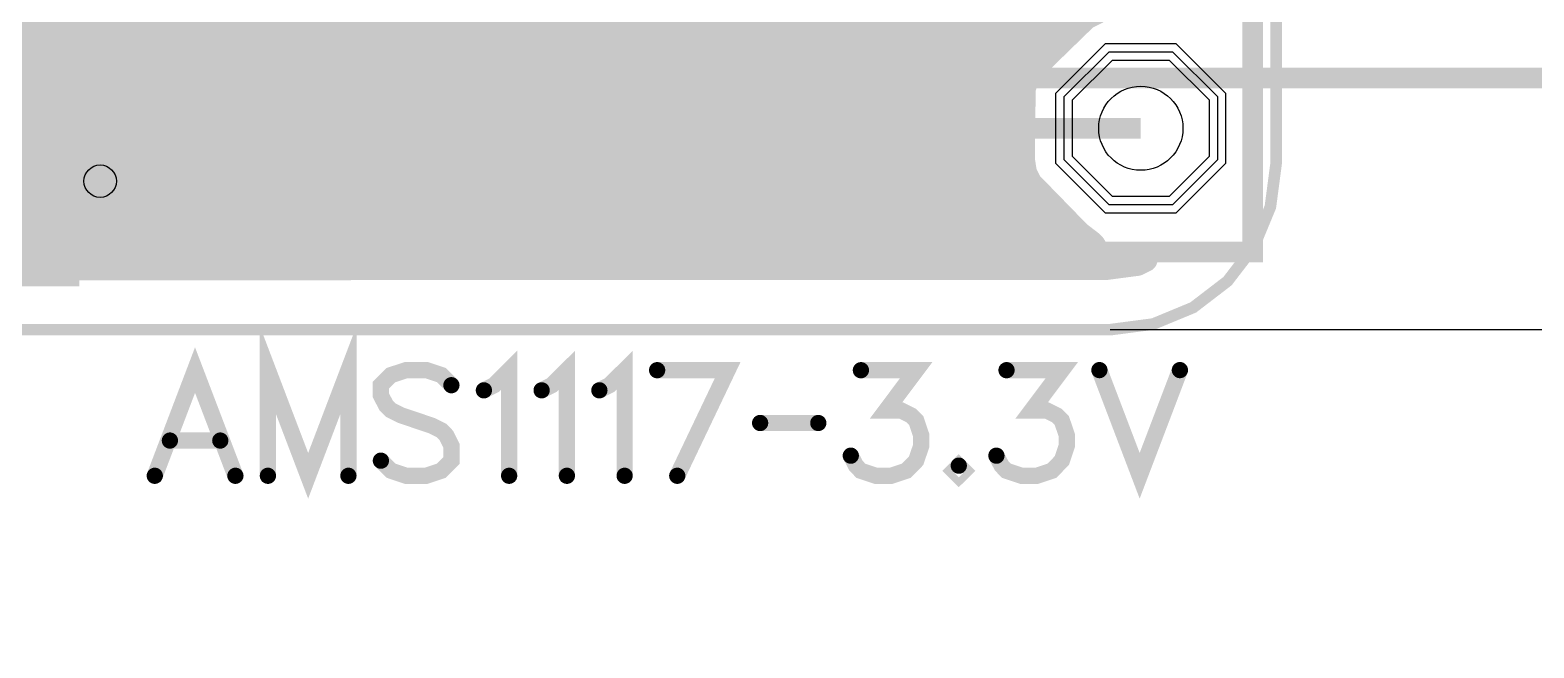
# Model space of a CAD drawing. Extents: x -121 to 151, y -197 to 34.
# Drawn here: x 20.96 to 39.11, y -3.84 to 3.62 of the extents above; entities that cross this region are included whole.
import ezdxf

# ---------------------------------------------------------------- set-up
doc = ezdxf.new("R2010")
doc.units = 0
for name, color, linetype in [('Board_Outline', 13, 'CONTINUOUS'), ('Bottom', 6, 'CONTINUOUS'), ('Bottom_Mask', 10, 'CONTINUOUS'), ('Bottom_Paste', 9, 'CONTINUOUS'), ('Bottom_Silk', 11, 'CONTINUOUS'), ('Drill_Bottom', 8, 'CONTINUOUS'), ('Drill_Top', 7, 'CONTINUOUS'), ('Top', 5, 'CONTINUOUS'), ('Top_Assy', 1, 'CONTINUOUS'), ('Top_Dimension', 14, 'CONTINUOUS'), ('Top_Mask', 3, 'CONTINUOUS'), ('Top_Paste', 4, 'CONTINUOUS'), ('Top_Silk', 2, 'CONTINUOUS')]:
    doc.layers.add(name, color=color, linetype=linetype)

msp = doc.modelspace()

# ---------------------------------------------------------------- linework, layer by layer
at = {"layer": 'Board_Outline', "linetype": 'CONTINUOUS', "const_width": 0.14}
msp.add_lwpolyline([(34, 26), (34.5177, 25.9319), (35.0001, 25.7322), (35.4143, 25.4143), (35.7322, 25.0001), (35.932, 24.5177), (36, 24), (36, 2), (35.9319, 1.4823), (35.7322, 0.9999), (35.4143, 0.5857), (35.0001, 0.2678), (34.5177, 0.0681), (34, 0), (2, 0)], dxfattribs=at)
at = {"layer": 'Bottom', "linetype": 'CONTINUOUS'}
for points, const_width in [([(32.9683, 3.2905), (33.6072, 3.9125)], 0.635), ([(33.6072, 3.9125), (33.7777, 3.996)], 0.635), ([(9.2013, 3.6058), (33.2241, 3.6058)], 0.635), ([(32.8448, 3.1205), (32.9683, 3.2905)], 0.635), ([(9.8363, 2.9742), (32.728, 2.9742)], 0.635), ([(32.7832, 2.9409), (32.8448, 3.1205)], 0.635), ([(32.7712, 2.0493), (32.7832, 2.9409)], 0.635), ([(16.7816, 2.3425), (32.7082, 2.3425)], 0.635), ([(32.7718, 2.432), (34.368, 2.432)], 0.25), ([(32.804, 1.8417), (32.7712, 2.0493)], 0.635), ([(17.1487, 1.7108), (32.7975, 1.7108)], 0.635), ([(32.8875, 1.6712), (32.804, 1.8417)], 0.635), ([(33.5095, 1.0323), (32.8875, 1.6712)], 0.635), ([(17.109, 1.0792), (33.4027, 1.0792)], 0.635), ([(33.6603, 0.9175), (33.5095, 1.0323)], 0.635), ([(16.9607, 0.913), (33.4718, 0.9175)], 0.635), ([(33.4718, 0.9175), (33.6603, 0.9175)], 0.635)]:
    msp.add_lwpolyline(points, dxfattribs=dict(at, const_width=const_width))
at = {"layer": 'Bottom', "linetype": 'CONTINUOUS', "const_width": 0.3175}
for points in [[(33.4484, 3.9125, 1), (33.766, 3.9125, 1), (33.4484, 3.9125, 1)], [(33.4484, 3.9125, 1), (33.766, 3.9125, 1), (33.4484, 3.9125, 1)], [(32.8096, 3.2905, 1), (33.1271, 3.2905, 1), (32.8096, 3.2905, 1)], [(32.8096, 3.2905, 1), (33.1271, 3.2905, 1), (32.8096, 3.2905, 1)], [(32.686, 3.1205, 1), (33.0035, 3.1205, 1), (32.686, 3.1205, 1)], [(32.686, 3.1205, 1), (33.0035, 3.1205, 1), (32.686, 3.1205, 1)], [(32.6244, 2.9409, 1), (32.9419, 2.9409, 1), (32.6244, 2.9409, 1)], [(32.6244, 2.9409, 1), (32.9419, 2.9409, 1), (32.6244, 2.9409, 1)], [(32.6125, 2.0493, 1), (32.93, 2.0493, 1), (32.6125, 2.0493, 1)], [(32.6125, 2.0493, 1), (32.93, 2.0493, 1), (32.6125, 2.0493, 1)], [(32.6453, 1.8417, 1), (32.9628, 1.8417, 1), (32.6453, 1.8417, 1)], [(32.6453, 1.8417, 1), (32.9628, 1.8417, 1), (32.6453, 1.8417, 1)], [(32.7288, 1.6712, 1), (33.0463, 1.6712, 1), (32.7288, 1.6712, 1)], [(32.7288, 1.6712, 1), (33.0463, 1.6712, 1), (32.7288, 1.6712, 1)], [(33.3508, 1.0323, 1), (33.6683, 1.0323, 1), (33.3508, 1.0323, 1)], [(33.3508, 1.0323, 1), (33.6683, 1.0323, 1), (33.3508, 1.0323, 1)], [(33.313, 0.9175, 1), (33.6305, 0.9175, 1), (33.313, 0.9175, 1)], [(33.313, 0.9175, 1), (33.6305, 0.9175, 1), (33.313, 0.9175, 1)], [(33.5015, 0.9175, 1), (33.819, 0.9175, 1), (33.5015, 0.9175, 1)], [(33.5015, 0.9175, 1), (33.819, 0.9175, 1), (33.5015, 0.9175, 1)]]:
    msp.add_lwpolyline(points, format="xyb", dxfattribs=at)
at = {"layer": 'Bottom', "linetype": 'CONTINUOUS'}
msp.add_lwpolyline([(35.2919, 2.8147), (35.2919, 2.0493), (34.7507, 1.5081), (33.9853, 1.5081), (33.4441, 2.0493), (33.4441, 2.8147), (33.9853, 3.3559), (34.7507, 3.3559), (35.2919, 2.8147)], dxfattribs=at)
at = {"layer": 'Bottom_Mask', "linetype": 'CONTINUOUS'}
msp.add_lwpolyline([(35.3919, 2.8561), (35.3919, 2.0079), (34.7921, 1.4081), (33.9439, 1.4081), (33.3441, 2.0079), (33.3441, 2.8561), (33.9439, 3.4559), (34.7921, 3.4559), (35.3919, 2.8561)], dxfattribs=at)
at = {"layer": 'Bottom_Paste', "linetype": 'CONTINUOUS'}
msp.add_lwpolyline([(35.1919, 2.7733), (35.1919, 2.0907), (34.7093, 1.6081), (34.0267, 1.6081), (33.5441, 2.0907), (33.5441, 2.7733), (34.0267, 3.2559), (34.7093, 3.2559), (35.1919, 2.7733)], dxfattribs=at)
at = {"layer": 'Bottom_Silk', "linetype": 'CONTINUOUS', "const_width": 0.3922}
msp.add_lwpolyline([(31.5471, 3.1946), (31.5471, 1.7907)], dxfattribs=at)
at = {"layer": 'Bottom_Silk', "linetype": 'CONTINUOUS', "const_width": 0.1961}
for points in [[(31.4491, 3.1946, 1), (31.6451, 3.1946, 1), (31.4491, 3.1946, 1)], [(31.4491, 1.7907, 1), (31.6451, 1.7907, 1), (31.4491, 1.7907, 1)]]:
    msp.add_lwpolyline(points, format="xyb", dxfattribs=at)
at = {"layer": 'Drill_Bottom'}
msp.add_circle((34.368, 2.432), 0.508, dxfattribs=at)
at = {"layer": 'Drill_Top'}
msp.add_circle((34.368, 2.432), 0.508, dxfattribs=at)
at = {"layer": 'Top', "linetype": 'CONTINUOUS'}
for points, const_width in [([(28.521, 4.297), (28.521, 0.823)], 0.3), ([(32.9972, 3.304), (33.585, 3.8831)], 0.3), ([(28.5511, 3.5933), (33.2583, 3.5933)], 0.3), ([(32.8937, 3.1825), (32.9972, 3.304)], 0.3), ([(28.5511, 3.2967), (32.9583, 3.2967)], 0.3), ([(32.8252, 3.0495), (32.8937, 3.1825)], 0.3), ([(28.5511, 3), (32.7802, 3)], 0.3), ([(32.7882, 2.9044), (32.8252, 3.0495)], 0.3), ([(32.7821, 2.0793), (32.7882, 2.9044)], 0.3), ([(28.5511, 2.7033), (32.752, 2.7033)], 0.3), ([(28.5511, 2.4067), (32.752, 2.4067)], 0.3), ([(32.7828, 2.432), (34.368, 2.432)], 0.2), ([(28.5511, 2.11), (32.752, 2.11)], 0.3), ([(32.7948, 1.9202), (32.7821, 2.0793)], 0.3), ([(32.8404, 1.7776), (32.7948, 1.9202)], 0.3), ([(28.5511, 1.8133), (32.7942, 1.8133)], 0.3), ([(32.9169, 1.649), (32.8404, 1.7776)], 0.3), ([(28.5511, 1.5167), (33.0098, 1.5167)], 0.3), ([(33.496, 1.0612), (32.9169, 1.649)], 0.3), ([(28.5511, 1.22), (33.3098, 1.22)], 0.3), ([(33.6175, 0.9577), (33.496, 1.0612)], 0.3), ([(33.5461, 1.0128), (33.496, 1.0612)], 0.3), ([(33.6686, 0.9268), (33.5461, 1.0128)], 0.3), ([(33.7505, 0.8892), (33.6175, 0.9577)], 0.3), ([(28.2726, 0.823), (28.2496, 0.7658)], 0.3), ([(28.2496, 0.7658), (28.2893, 0.75)], 0.3), ([(28.521, 0.823), (28.2726, 0.823)], 0.3), ([(28.5511, 0.9233), (33.6473, 0.9233)], 0.3), ([(33.8073, 0.8705), (33.6686, 0.9268)], 0.3), ([(33.8956, 0.8522), (33.7505, 0.8892)], 0.3), ([(33.9551, 0.8468), (33.8073, 0.8705)], 0.3), ([(34.4207, 0.8461), (33.8956, 0.8522)], 0.3), ([(33.9458, 0.7493), (34.3255, 0.7992)], 0.3), ([(33.957, 0.75), (33.9551, 0.8468)], 0.3), ([(34.3255, 0.7992), (34.4207, 0.8461)], 0.3), ([(28.2893, 0.75), (33.957, 0.75)], 0.3)]:
    msp.add_lwpolyline(points, dxfattribs=dict(at, const_width=const_width))
at = {"layer": 'Top', "linetype": 'CONTINUOUS', "const_width": 0.15}
for points in [[(32.9222, 3.304, 1), (33.0722, 3.304, 1), (32.9222, 3.304, 1)], [(32.9222, 3.304, 1), (33.0722, 3.304, 1), (32.9222, 3.304, 1)], [(32.8187, 3.1825, 1), (32.9687, 3.1825, 1), (32.8187, 3.1825, 1)], [(32.8187, 3.1825, 1), (32.9687, 3.1825, 1), (32.8187, 3.1825, 1)], [(32.7502, 3.0495, 1), (32.9002, 3.0495, 1), (32.7502, 3.0495, 1)], [(32.7502, 3.0495, 1), (32.9002, 3.0495, 1), (32.7502, 3.0495, 1)], [(32.7132, 2.9044, 1), (32.8632, 2.9044, 1), (32.7132, 2.9044, 1)], [(32.7132, 2.9044, 1), (32.8632, 2.9044, 1), (32.7132, 2.9044, 1)], [(32.7071, 2.0793, 1), (32.8571, 2.0793, 1), (32.7071, 2.0793, 1)], [(32.7071, 2.0793, 1), (32.8571, 2.0793, 1), (32.7071, 2.0793, 1)], [(32.7198, 1.9202, 1), (32.8698, 1.9202, 1), (32.7198, 1.9202, 1)], [(32.7198, 1.9202, 1), (32.8698, 1.9202, 1), (32.7198, 1.9202, 1)], [(32.7654, 1.7776, 1), (32.9154, 1.7776, 1), (32.7654, 1.7776, 1)], [(32.7654, 1.7776, 1), (32.9154, 1.7776, 1), (32.7654, 1.7776, 1)], [(32.8419, 1.649, 1), (32.9919, 1.649, 1), (32.8419, 1.649, 1)], [(32.8419, 1.649, 1), (32.9919, 1.649, 1), (32.8419, 1.649, 1)], [(33.421, 1.0612, 1), (33.571, 1.0612, 1), (33.421, 1.0612, 1)], [(33.421, 1.0612, 1), (33.571, 1.0612, 1), (33.421, 1.0612, 1)], [(33.421, 1.0612, 1), (33.571, 1.0612, 1), (33.421, 1.0612, 1)], [(33.4711, 1.0128, 1), (33.6211, 1.0128, 1), (33.4711, 1.0128, 1)], [(33.4711, 1.0128, 1), (33.6211, 1.0128, 1), (33.4711, 1.0128, 1)], [(33.5425, 0.9577, 1), (33.6925, 0.9577, 1), (33.5425, 0.9577, 1)], [(33.5425, 0.9577, 1), (33.6925, 0.9577, 1), (33.5425, 0.9577, 1)], [(28.1746, 0.7658, 1), (28.3246, 0.7658, 1), (28.1746, 0.7658, 1)], [(28.1746, 0.7658, 1), (28.3246, 0.7658, 1), (28.1746, 0.7658, 1)], [(28.1976, 0.823, 1), (28.3476, 0.823, 1), (28.1976, 0.823, 1)], [(28.1976, 0.823, 1), (28.3476, 0.823, 1), (28.1976, 0.823, 1)], [(28.446, 0.823, 1), (28.596, 0.823, 1), (28.446, 0.823, 1)], [(28.446, 0.823, 1), (28.596, 0.823, 1), (28.446, 0.823, 1)], [(33.5936, 0.9268, 1), (33.7436, 0.9268, 1), (33.5936, 0.9268, 1)], [(33.5936, 0.9268, 1), (33.7436, 0.9268, 1), (33.5936, 0.9268, 1)], [(33.6755, 0.8892, 1), (33.8255, 0.8892, 1), (33.6755, 0.8892, 1)], [(33.6755, 0.8892, 1), (33.8255, 0.8892, 1), (33.6755, 0.8892, 1)], [(33.7323, 0.8705, 1), (33.8823, 0.8705, 1), (33.7323, 0.8705, 1)], [(33.7323, 0.8705, 1), (33.8823, 0.8705, 1), (33.7323, 0.8705, 1)], [(33.8206, 0.8522, 1), (33.9706, 0.8522, 1), (33.8206, 0.8522, 1)], [(33.8206, 0.8522, 1), (33.9706, 0.8522, 1), (33.8206, 0.8522, 1)], [(33.8801, 0.8468, 1), (34.0301, 0.8468, 1), (33.8801, 0.8468, 1)], [(33.8801, 0.8468, 1), (34.0301, 0.8468, 1), (33.8801, 0.8468, 1)], [(34.2505, 0.7992, 1), (34.4005, 0.7992, 1), (34.2505, 0.7992, 1)], [(34.2505, 0.7992, 1), (34.4005, 0.7992, 1), (34.2505, 0.7992, 1)], [(34.3457, 0.8461, 1), (34.4957, 0.8461, 1), (34.3457, 0.8461, 1)], [(34.3457, 0.8461, 1), (34.4957, 0.8461, 1), (34.3457, 0.8461, 1)], [(28.2143, 0.75, 1), (28.3643, 0.75, 1), (28.2143, 0.75, 1)], [(28.2143, 0.75, 1), (28.3643, 0.75, 1), (28.2143, 0.75, 1)], [(33.8708, 0.7493, 1), (34.0208, 0.7493, 1), (33.8708, 0.7493, 1)], [(33.882, 0.75, 1), (34.032, 0.75, 1), (33.882, 0.75, 1)], [(33.882, 0.75, 1), (34.032, 0.75, 1), (33.882, 0.75, 1)]]:
    msp.add_lwpolyline(points, format="xyb", dxfattribs=at)
at = {"layer": 'Top', "linetype": 'CONTINUOUS'}
msp.add_lwpolyline([(35.2919, 2.8147), (35.2919, 2.0493), (34.7507, 1.5081), (33.9853, 1.5081), (33.4441, 2.0493), (33.4441, 2.8147), (33.9853, 3.3559), (34.7507, 3.3559), (35.2919, 2.8147)], dxfattribs=at)
at = {"layer": 'Top'}
for points in [[(22.309, 3.635), (23.259, 3.635), (22.309, 1.485), (23.259, 1.485)], [(24.609, 3.635), (25.559, 3.635), (24.609, 1.485), (25.559, 1.485)], [(26.909, 3.635), (27.859, 3.635), (26.909, 1.485), (27.859, 1.485)], [(19.711, 2.322), (21.461, 2.322), (19.711, 0.622), (21.461, 0.622)]]:
    msp.add_solid(points, dxfattribs=at)
at = {"layer": 'Top_Assy', "linetype": 'CONTINUOUS', "const_width": 0.25}
msp.add_lwpolyline([(150.924, -196.96), (-121.076, -196.96), (-121.076, 3.04), (150.924, 3.04), (150.924, -196.96)], dxfattribs=at)
at = {"layer": 'Top_Dimension', "linetype": 'CONTINUOUS'}
msp.add_lwpolyline([(34, 0), (53.62, 0)], dxfattribs=at)
at = {"layer": 'Top_Mask', "linetype": 'CONTINUOUS'}
msp.add_lwpolyline([(35.3919, 2.8561), (35.3919, 2.0079), (34.7921, 1.4081), (33.9439, 1.4081), (33.3441, 2.0079), (33.3441, 2.8561), (33.9439, 3.4559), (34.7921, 3.4559), (35.3919, 2.8561)], dxfattribs=at)
at = {"layer": 'Top_Mask'}
for points in [[(22.209, 3.735), (23.359, 3.735), (22.209, 1.385), (23.359, 1.385)], [(24.509, 3.735), (25.659, 3.735), (24.509, 1.385), (25.659, 1.385)], [(26.809, 3.735), (27.959, 3.735), (26.809, 1.385), (27.959, 1.385)], [(19.611, 2.422), (21.561, 2.422), (19.611, 0.522), (21.561, 0.522)]]:
    msp.add_solid(points, dxfattribs=at)
at = {"layer": 'Top_Paste', "linetype": 'CONTINUOUS'}
msp.add_lwpolyline([(35.1919, 2.7733), (35.1919, 2.0907), (34.7093, 1.6081), (34.0267, 1.6081), (33.5441, 2.0907), (33.5441, 2.7733), (34.0267, 3.2559), (34.7093, 3.2559), (35.1919, 2.7733)], dxfattribs=at)
at = {"layer": 'Top_Paste'}
for points in [[(22.409, 3.535), (23.159, 3.535), (22.409, 1.585), (23.159, 1.585)], [(24.709, 3.535), (25.459, 3.535), (24.709, 1.585), (25.459, 1.585)], [(27.009, 3.535), (27.759, 3.535), (27.009, 1.585), (27.759, 1.585)], [(19.811, 2.222), (21.361, 2.222), (19.811, 0.722), (21.361, 0.722)]]:
    msp.add_solid(points, dxfattribs=at)
at = {"layer": 'Top_Silk', "linetype": 'CONTINUOUS'}
for points, const_width in [([(32.968, 0.937), (35.718, 0.937), (35.718, 7.687), (32.968, 7.687), (32.968, 0.937)], 0.25), ([(24.8061, -1.7642), (24.8061, -0.4881), (24.3204, -1.7642), (23.8347, -0.4881), (23.8347, -1.7642)], 0.1961), ([(23.4425, -1.7642), (22.9554, -0.4881), (22.4696, -1.7642)], 0.1961), ([(26.4412, -0.7324), (26.5633, -0.6706), (26.7458, -0.4895), (26.7458, -1.7642)], 0.1961), ([(27.138, -0.7324), (27.2601, -0.6706), (27.4426, -0.4895), (27.4426, -1.7642)], 0.1961), ([(27.8347, -0.7324), (27.9569, -0.6706), (28.1394, -0.4895), (28.1394, -1.7642)], 0.1961), ([(26.049, -0.6706), (25.9283, -0.5485), (25.7458, -0.4881), (25.5029, -0.4881), (25.3204, -0.5485), (25.1983, -0.6706), (25.1983, -0.7914), (25.26, -0.9135), (25.3204, -0.9739), (25.4411, -1.0342), (25.8061, -1.1564), (25.9283, -1.2167), (25.9886, -1.2785), (26.049, -1.3992), (26.049, -1.5817), (25.9283, -1.7025), (25.7458, -1.7642), (25.5029, -1.7642), (25.3204, -1.7025), (25.1983, -1.5817)], 0.1961), ([(28.7744, -1.7642), (29.3823, -0.4895), (28.5315, -0.4895)], 0.1961), ([(30.9906, -0.4895), (31.6575, -0.4895), (31.2939, -0.9753), (31.4764, -0.9753), (31.5971, -1.0356), (31.6575, -1.096), (31.7192, -1.2785), (31.7192, -1.3992), (31.6575, -1.5817), (31.5367, -1.7039), (31.3542, -1.7642), (31.1717, -1.7642), (30.9906, -1.7039), (30.9303, -1.6421), (30.8685, -1.5214)], 0.1961), ([(32.7478, -0.4895), (33.4146, -0.4895), (33.051, -0.9753), (33.2335, -0.9753), (33.3543, -1.0356), (33.4146, -1.096), (33.4764, -1.2785), (33.4764, -1.3992), (33.4146, -1.5817), (33.2939, -1.7039), (33.1114, -1.7642), (32.9289, -1.7642), (32.7478, -1.7039), (32.6875, -1.6421), (32.6257, -1.5214)], 0.1961), ([(33.8686, -0.4881), (34.3543, -1.7642), (34.84, -0.4881)], 0.1961), ([(29.7744, -1.1269), (30.4763, -1.1269)], 0.1961), ([(22.6521, -1.3389), (23.26, -1.3389)], 0.1961), ([(32.1718, -1.6421), (32.1114, -1.7039), (32.1718, -1.7642), (32.2335, -1.7039), (32.1718, -1.6421)], 0.1961)]:
    msp.add_lwpolyline(points, dxfattribs=dict(at, const_width=const_width))
at = {"layer": 'Top_Silk', "linetype": 'CONTINUOUS', "const_width": 0.098}
for points in [[(28.4825, -0.4895, 1), (28.5806, -0.4895, 1), (28.4825, -0.4895, 1)], [(30.9416, -0.4895, 1), (31.0397, -0.4895, 1), (30.9416, -0.4895, 1)], [(32.6988, -0.4895, 1), (32.7968, -0.4895, 1), (32.6988, -0.4895, 1)], [(33.8196, -0.4881, 1), (33.9176, -0.4881, 1), (33.8196, -0.4881, 1)], [(34.791, -0.4881, 1), (34.8891, -0.4881, 1), (34.791, -0.4881, 1)], [(26, -0.6706, 1), (26.098, -0.6706, 1), (26, -0.6706, 1)], [(26.3921, -0.7324, 1), (26.4902, -0.7324, 1), (26.3921, -0.7324, 1)], [(27.0889, -0.7324, 1), (27.187, -0.7324, 1), (27.0889, -0.7324, 1)], [(27.7857, -0.7324, 1), (27.8838, -0.7324, 1), (27.7857, -0.7324, 1)], [(29.7254, -1.1269, 1), (29.8234, -1.1269, 1), (29.7254, -1.1269, 1)], [(30.4273, -1.1269, 1), (30.5254, -1.1269, 1), (30.4273, -1.1269, 1)], [(22.6031, -1.3389, 1), (22.7012, -1.3389, 1), (22.6031, -1.3389, 1)], [(23.211, -1.3389, 1), (23.309, -1.3389, 1), (23.211, -1.3389, 1)], [(30.8195, -1.5214, 1), (30.9175, -1.5214, 1), (30.8195, -1.5214, 1)], [(32.5767, -1.5214, 1), (32.6747, -1.5214, 1), (32.5767, -1.5214, 1)], [(25.1493, -1.5817, 1), (25.2473, -1.5817, 1), (25.1493, -1.5817, 1)], [(32.1227, -1.6421, 1), (32.2208, -1.6421, 1), (32.1227, -1.6421, 1)], [(22.4206, -1.7642, 1), (22.5187, -1.7642, 1), (22.4206, -1.7642, 1)], [(23.3935, -1.7642, 1), (23.4915, -1.7642, 1), (23.3935, -1.7642, 1)], [(23.7856, -1.7642, 1), (23.8837, -1.7642, 1), (23.7856, -1.7642, 1)], [(24.7571, -1.7642, 1), (24.8551, -1.7642, 1), (24.7571, -1.7642, 1)], [(26.6968, -1.7642, 1), (26.7948, -1.7642, 1), (26.6968, -1.7642, 1)], [(27.3936, -1.7642, 1), (27.4916, -1.7642, 1), (27.3936, -1.7642, 1)], [(28.0904, -1.7642, 1), (28.1884, -1.7642, 1), (28.0904, -1.7642, 1)], [(28.7254, -1.7642, 1), (28.8234, -1.7642, 1), (28.7254, -1.7642, 1)]]:
    msp.add_lwpolyline(points, format="xyb", dxfattribs=at)
at = {"layer": 'Top_Silk'}
msp.add_circle((21.8104, 1.7931), 0.1956, dxfattribs=at)

doc.saveas('drawing.dxf')
